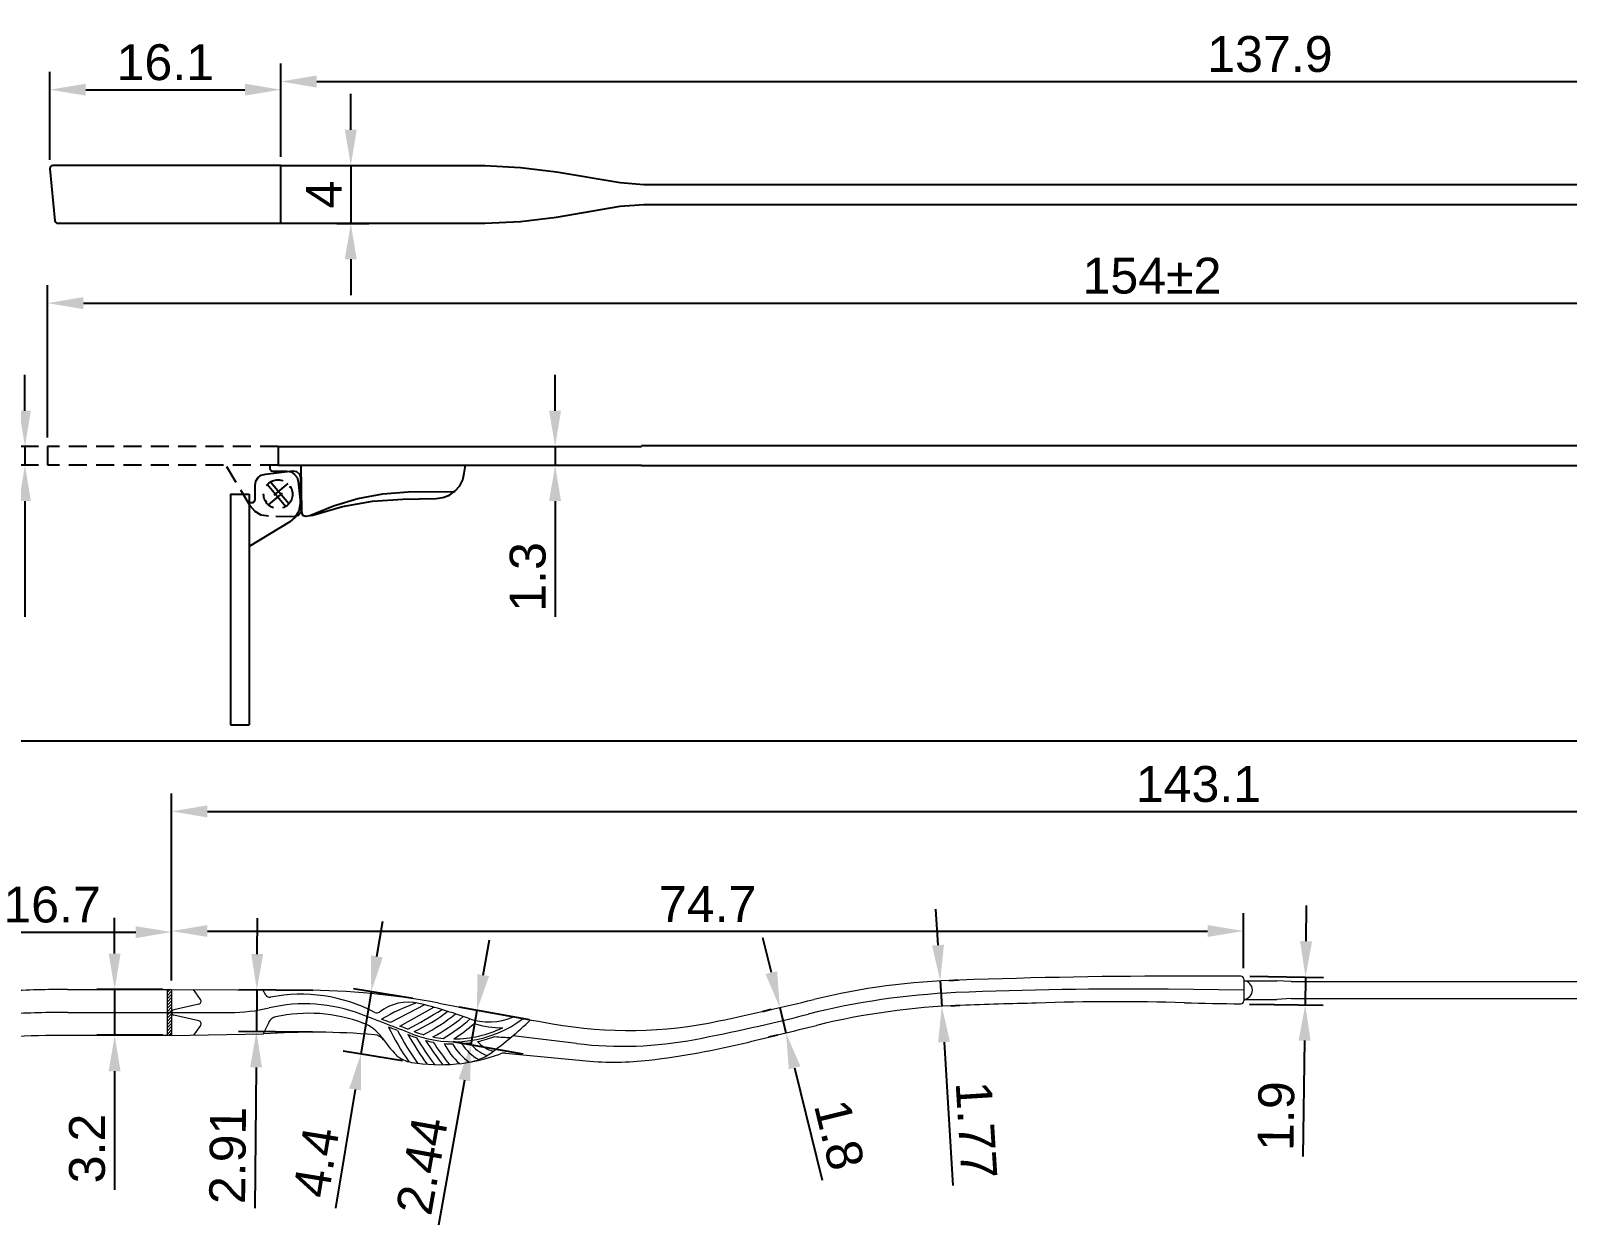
# Model space of a CAD drawing. Header units: millimetres. Extents: x 7018 to 13530, y 4187 to 5692.
# Drawn here: x 8495.4 to 8602.5, y 4663.8 to 4747.1 of the extents above; entities that cross this region are included whole.
import ezdxf

# ---------------------------------------------------------------- set-up
doc = ezdxf.new("R2010")
doc.units = ezdxf.units.MM
doc.linetypes.add('HIDDEN', pattern=[9.525, 6.35, -3.175])
doc.linetypes.add('HIDDEN2', pattern=[0.1875, 0.125, -0.0625])
doc.layers.add('Dimension', color=3, linetype='Continuous')
doc.layers.add('Hidden Line', color=1, linetype='HIDDEN2')
doc.styles.get("Standard").update_dxf_attribs({"font": 'arial.ttf'})
doc.styles.add('样式 1', font='romant.shx')
doc.dimstyles.new('ISO-25$0', dxfattribs={"dimtxt": 2.5, "dimasz": 2.5, "dimexe": 0.5, "dimexo": 1, "dimgap": 1, "dimtad": 0, "dimtih": 1, "dimtoh": 1, "dimdec": 1, "dimzin": 10, "dimdsep": 46, "dimlunit": 6, "dimtxsty": '样式 1', "dimcen": 0, "dimclrd": 256, "dimclre": 256, "dimclrt": 7, "dimazin": 0, "dimtfac": 1, "dimtdec": 1, "dimtofl": 0, "dimtmove": 0, "dimatfit": 0, "dimfxl": 1, "dimtolj": 1, "dimtzin": 10, "dimarcsym": 0})

# ---------------------------------------------------------------- blocks, each defined once
blk = doc.blocks.new('*D2005')
at = {"layer": 'Defpoints', "color": 0, "transparency": 16777216}
for p in [(8512.82, 4743), (8496.73, 4737.49), (8512.82, 4737.71)]:
    blk.add_point(p, dxfattribs=at)
at = {"layer": 'Dimension', "color": 0, "lineweight": -2, "transparency": 16777216}
for p, q in [((8496.73, 4738.11), (8496.73, 4744.25)), ((8512.82, 4738.33), (8512.82, 4744.25)), ((8499.23, 4743), (8510.32, 4743))]:
    blk.add_line(p, q, dxfattribs=at)
at = {"layer": 'Dimension', "color": 0, "transparency": 16777216}
for points in [[(8499.23, 4743.42), (8499.23, 4742.59), (8496.73, 4743)], [(8510.32, 4743.42), (8510.32, 4742.59), (8512.82, 4743)]]:
    blk.add_solid(points, dxfattribs=at)
at = {"layer": 'Dimension', "color": 0, "transparency": 16777216, "insert": (8504.77, 4744.9), "char_height": 2.5, "attachment_point": 5}
blk.add_mtext('16.1', dxfattribs=at)
blk = doc.blocks.new('*D2968')
at = {"layer": 'Defpoints', "color": 0, "transparency": 16777216}
for p in [(8516.09, 4737.71), (8516.09, 4733.68), (8517.7, 4733.68)]:
    blk.add_point(p, dxfattribs=at)
at = {"layer": 'Dimension', "color": 0, "lineweight": -2, "transparency": 16777216}
for p, q in [((8517.7, 4740.21), (8517.7, 4742.71)), ((8516.72, 4737.71), (8518.95, 4737.71)), ((8517.7, 4737.71), (8517.7, 4733.68)), ((8516.72, 4733.68), (8518.95, 4733.68)), ((8517.7, 4731.18), (8517.7, 4728.68))]:
    blk.add_line(p, q, dxfattribs=at)
at = {"layer": 'Dimension', "color": 0, "transparency": 16777216}
for points in [[(8517.28, 4740.21), (8518.11, 4740.21), (8517.7, 4737.71)], [(8517.28, 4731.18), (8518.11, 4731.18), (8517.7, 4733.68)]]:
    blk.add_solid(points, dxfattribs=at)
at = {"layer": 'Dimension', "color": 0, "transparency": 16777216, "insert": (8515.82, 4735.69), "char_height": 2.5, "attachment_point": 5, "rotation": 90}
blk.add_mtext('4', dxfattribs=at)
blk = doc.blocks.new('*D2970')
at = {"layer": 'Defpoints', "color": 0, "transparency": 16777216}
for p in [(8531.94, 4718.12), (8531.94, 4716.82), (8531.94, 4716.82)]:
    blk.add_point(p, dxfattribs=at)
at = {"layer": 'Dimension', "color": 0, "lineweight": -2, "transparency": 16777216}
for p, q in [((8531.94, 4720.62), (8531.94, 4723.12)), ((8531.94, 4718.12), (8531.94, 4716.82)), ((8532.56, 4718.12), (8533.19, 4718.12)), ((8532.56, 4716.82), (8533.19, 4716.82)), ((8531.94, 4714.32), (8531.94, 4706.25))]:
    blk.add_line(p, q, dxfattribs=at)
at = {"layer": 'Dimension', "color": 0, "transparency": 16777216}
for points in [[(8531.52, 4720.62), (8532.35, 4720.62), (8531.94, 4718.12)], [(8531.52, 4714.32), (8532.35, 4714.32), (8531.94, 4716.82)]]:
    blk.add_solid(points, dxfattribs=at)
at = {"layer": 'Dimension', "color": 0, "transparency": 16777216, "insert": (8530.04, 4709.03), "char_height": 2.5, "attachment_point": 5, "rotation": 90}
blk.add_mtext('1.3', dxfattribs=at)
blk = doc.blocks.new('*D2971')
at = {"layer": 'Defpoints', "color": 0, "transparency": 16777216}
for p in [(8496.56, 4718.12), (8494.99, 4716.82), (8496.56, 4716.82)]:
    blk.add_point(p, dxfattribs=at)
at = {"layer": 'Dimension', "color": 0, "lineweight": -2, "transparency": 16777216}
for p, q in [((8494.99, 4720.62), (8494.99, 4723.12)), ((8495.93, 4718.12), (8493.74, 4718.12)), ((8494.99, 4718.12), (8494.99, 4716.82)), ((8495.93, 4716.82), (8493.74, 4716.82)), ((8494.99, 4714.32), (8494.99, 4706.25))]:
    blk.add_line(p, q, dxfattribs=at)
at = {"layer": 'Dimension', "color": 0, "transparency": 16777216}
for points in [[(8494.57, 4720.62), (8495.4, 4720.62), (8494.99, 4718.12)], [(8494.57, 4714.32), (8495.4, 4714.32), (8494.99, 4716.82)]]:
    blk.add_solid(points, dxfattribs=at)
at = {"layer": 'Dimension', "color": 0, "transparency": 16777216, "insert": (8493.09, 4709.03), "char_height": 2.5, "attachment_point": 5, "rotation": 90}
blk.add_mtext('1.3', dxfattribs=at)
blk = doc.blocks.new('*D2972')
at = {"layer": 'Defpoints', "color": 0, "transparency": 16777216}
for p in [(8650.71, 4743.57), (8512.82, 4737.71), (8650.71, 4735.67)]:
    blk.add_point(p, dxfattribs=at)
at = {"layer": 'Dimension', "color": 0, "lineweight": -2, "transparency": 16777216}
for p, q in [((8512.82, 4738.33), (8512.82, 4744.82)), ((8650.71, 4736.3), (8650.71, 4744.82)), ((8515.32, 4743.57), (8648.21, 4743.57))]:
    blk.add_line(p, q, dxfattribs=at)
at = {"layer": 'Dimension', "color": 0, "transparency": 16777216}
for points in [[(8515.32, 4743.99), (8515.32, 4743.15), (8512.82, 4743.57)], [(8648.21, 4743.99), (8648.21, 4743.15), (8650.71, 4743.57)]]:
    blk.add_solid(points, dxfattribs=at)
at = {"layer": 'Dimension', "color": 0, "transparency": 16777216, "insert": (8581.76, 4745.47), "char_height": 2.5, "attachment_point": 5}
blk.add_mtext('137.9', dxfattribs=at)
blk = doc.blocks.new('*D2973')
at = {"layer": 'Defpoints', "color": 0, "transparency": 16777216}
for p in [(8650.53, 4728.12), (8496.56, 4718.12), (8650.53, 4717.42)]:
    blk.add_point(p, dxfattribs=at)
at = {"layer": 'Dimension', "color": 0, "lineweight": -2, "transparency": 16777216}
for p, q in [((8496.56, 4718.74), (8496.56, 4729.37)), ((8650.53, 4718.05), (8650.53, 4729.37)), ((8499.06, 4728.12), (8648.03, 4728.12))]:
    blk.add_line(p, q, dxfattribs=at)
at = {"layer": 'Dimension', "color": 0, "transparency": 16777216}
for points in [[(8499.06, 4728.54), (8499.06, 4727.7), (8496.56, 4728.12)], [(8648.03, 4728.54), (8648.03, 4727.7), (8650.53, 4728.12)]]:
    blk.add_solid(points, dxfattribs=at)
at = {"layer": 'Dimension', "color": 0, "transparency": 16777216, "insert": (8573.54, 4730.02), "char_height": 2.5, "attachment_point": 5}
blk.add_mtext('154±2', dxfattribs=at)
blk = doc.blocks.new('*D3417')
at = {"layer": 'Defpoints', "color": 0, "transparency": 16777216}
for p in [(8505.21, 4684.27), (8505.21, 4680.27), (8488.55, 4679.69)]:
    blk.add_point(p, dxfattribs=at)
at = {"layer": 'Dimension', "color": 0, "lineweight": -2, "transparency": 16777216}
for p, q in [((8488.55, 4680.32), (8488.55, 4685.52)), ((8505.21, 4680.89), (8505.21, 4685.52)), ((8491.05, 4684.27), (8502.71, 4684.27))]:
    blk.add_line(p, q, dxfattribs=at)
at = {"layer": 'Dimension', "color": 0, "transparency": 16777216}
for points in [[(8491.05, 4684.68), (8491.05, 4683.85), (8488.55, 4684.27)], [(8502.71, 4684.68), (8502.71, 4683.85), (8505.21, 4684.27)]]:
    blk.add_solid(points, dxfattribs=at)
at = {"layer": 'Dimension', "color": 0, "transparency": 16777216, "insert": (8496.88, 4686.17), "char_height": 2.5, "attachment_point": 5}
blk.add_mtext('16.7', dxfattribs=at)
blk = doc.blocks.new('*D3411')
at = {"layer": 'Defpoints', "color": 0, "transparency": 16777216}
for p in [(8579.92, 4684.34), (8579.92, 4681.12), (8505.21, 4680.27)]:
    blk.add_point(p, dxfattribs=at)
at = {"layer": 'Dimension', "color": 0, "lineweight": -2, "transparency": 16777216}
for p, q in [((8505.21, 4680.89), (8505.21, 4685.59)), ((8579.92, 4681.75), (8579.92, 4685.59)), ((8507.71, 4684.34), (8577.42, 4684.34))]:
    blk.add_line(p, q, dxfattribs=at)
at = {"layer": 'Dimension', "color": 0, "transparency": 16777216}
for points in [[(8507.71, 4684.76), (8507.71, 4683.93), (8505.21, 4684.34)], [(8577.42, 4684.76), (8577.42, 4683.93), (8579.92, 4684.34)]]:
    blk.add_solid(points, dxfattribs=at)
at = {"layer": 'Dimension', "color": 0, "transparency": 16777216, "insert": (8542.57, 4686.22), "char_height": 2.5, "attachment_point": 5}
blk.add_mtext('74.7', dxfattribs=at)
blk = doc.blocks.new('*D3418')
at = {"layer": 'Defpoints', "color": 0, "transparency": 16777216}
for p in [(8505.21, 4680.27), (8501.24, 4677.07), (8505.21, 4677.07)]:
    blk.add_point(p, dxfattribs=at)
at = {"layer": 'Dimension', "color": 0, "lineweight": -2, "transparency": 16777216}
for p, q in [((8501.24, 4682.77), (8501.24, 4685.27)), ((8504.59, 4680.27), (8499.99, 4680.27)), ((8501.24, 4680.27), (8501.24, 4677.07)), ((8504.59, 4677.07), (8499.99, 4677.07)), ((8501.24, 4674.57), (8501.24, 4666.29))]:
    blk.add_line(p, q, dxfattribs=at)
at = {"layer": 'Dimension', "color": 0, "transparency": 16777216}
for points in [[(8500.82, 4682.77), (8501.65, 4682.77), (8501.24, 4680.27)], [(8500.82, 4674.57), (8501.65, 4674.57), (8501.24, 4677.07)]]:
    blk.add_solid(points, dxfattribs=at)
at = {"layer": 'Dimension', "color": 0, "transparency": 16777216, "insert": (8499.33, 4669.18), "char_height": 2.5, "attachment_point": 5, "rotation": 89.9977}
blk.add_mtext('3.2', dxfattribs=at)
blk = doc.blocks.new('*D3419')
at = {"layer": 'Defpoints', "color": 0, "transparency": 16777216}
for p in [(8515.68, 4680.2), (8511.12, 4677.33), (8515.65, 4677.28)]:
    blk.add_point(p, dxfattribs=at)
at = {"layer": 'Dimension', "color": 0, "lineweight": -2, "transparency": 16777216}
for p, q in [((8511.18, 4682.74), (8511.2, 4685.24)), ((8515.06, 4680.2), (8509.9, 4680.25)), ((8511.15, 4680.24), (8511.12, 4677.33)), ((8515.03, 4677.29), (8509.87, 4677.34)), ((8511.1, 4674.83), (8511, 4665.03))]:
    blk.add_line(p, q, dxfattribs=at)
at = {"layer": 'Dimension', "color": 0, "transparency": 16777216}
for points in [[(8510.76, 4682.75), (8511.59, 4682.74), (8511.15, 4680.24)], [(8510.68, 4674.83), (8511.51, 4674.83), (8511.12, 4677.33)]]:
    blk.add_solid(points, dxfattribs=at)
at = {"layer": 'Dimension', "color": 0, "transparency": 16777216, "insert": (8509.13, 4668.7), "char_height": 2.5, "attachment_point": 5, "rotation": 89.4222}
blk.add_mtext('2.91', dxfattribs=at)
blk = doc.blocks.new('*D3420')
at = {"layer": 'Defpoints', "color": 0, "transparency": 16777216}
for p in [(8519.12, 4680.1), (8522.64, 4679.53), (8521.93, 4675.19)]:
    blk.add_point(p, dxfattribs=at)
at = {"layer": 'Dimension', "color": 0, "lineweight": -2, "transparency": 16777216}
for p, q in [((8519.52, 4682.57), (8519.92, 4685.04)), ((8522.02, 4679.63), (8517.88, 4680.31)), ((8519.12, 4680.1), (8518.4, 4675.76)), ((8521.31, 4675.29), (8517.17, 4675.97)), ((8518, 4673.3), (8516.64, 4665.02))]:
    blk.add_line(p, q, dxfattribs=at)
at = {"layer": 'Dimension', "color": 0, "transparency": 16777216}
for points in [[(8519.11, 4682.64), (8519.93, 4682.5), (8519.12, 4680.1)], [(8517.59, 4673.36), (8518.41, 4673.23), (8518.4, 4675.76)]]:
    blk.add_solid(points, dxfattribs=at)
at = {"layer": 'Dimension', "color": 0, "transparency": 16777216, "insert": (8515.27, 4668.23), "char_height": 2.5, "attachment_point": 5, "rotation": 80.689}
blk.add_mtext('4.4', dxfattribs=at)
blk = doc.blocks.new('*D3421')
at = {"layer": 'Defpoints', "color": 0, "transparency": 16777216}
for p in [(8526.49, 4678.81), (8530.77, 4678.05), (8530.34, 4675.64)]:
    blk.add_point(p, dxfattribs=at)
at = {"layer": 'Dimension', "color": 0, "lineweight": -2, "transparency": 16777216}
for p, q in [((8526.93, 4681.27), (8527.37, 4683.73)), ((8530.15, 4678.16), (8525.26, 4679.03)), ((8526.49, 4678.81), (8526.06, 4676.41)), ((8529.72, 4675.75), (8524.83, 4676.62)), ((8525.62, 4673.94), (8523.82, 4663.83))]:
    blk.add_line(p, q, dxfattribs=at)
at = {"layer": 'Dimension', "color": 0, "transparency": 16777216}
for points in [[(8526.52, 4681.34), (8527.34, 4681.2), (8526.49, 4678.81)], [(8525.21, 4674.02), (8526.03, 4673.87), (8526.06, 4676.41)]]:
    blk.add_solid(points, dxfattribs=at)
at = {"layer": 'Dimension', "color": 0, "transparency": 16777216, "insert": (8522.65, 4667.98), "char_height": 2.5, "attachment_point": 5, "rotation": 79.9105}
blk.add_mtext('2.44', dxfattribs=at)
blk = doc.blocks.new('*D3422')
at = {"layer": 'Defpoints', "color": 0, "transparency": 16777216}
for p in [(8547.6, 4679.01), (8548.03, 4677.24), (8548.03, 4677.24)]:
    blk.add_point(p, dxfattribs=at)
at = {"layer": 'Dimension', "color": 0, "lineweight": -2, "transparency": 16777216}
for p, q in [((8547.01, 4681.44), (8546.41, 4683.87)), ((8547.6, 4679.01), (8548.03, 4677.24)), ((8546.99, 4678.86), (8546.39, 4678.71)), ((8547.43, 4677.09), (8546.82, 4676.94)), ((8548.63, 4674.81), (8550.55, 4666.97))]:
    blk.add_line(p, q, dxfattribs=at)
at = {"layer": 'Dimension', "color": 0, "transparency": 16777216}
for points in [[(8547.41, 4681.54), (8546.6, 4681.34), (8547.6, 4679.01)], [(8549.04, 4674.91), (8548.23, 4674.71), (8548.03, 4677.24)]]:
    blk.add_solid(points, dxfattribs=at)
at = {"layer": 'Dimension', "color": 0, "transparency": 16777216, "insert": (8551.74, 4670.13), "char_height": 2.5, "attachment_point": 5, "rotation": 283.7818}
blk.add_mtext('1.8', dxfattribs=at)
blk = doc.blocks.new('*D3413')
at = {"layer": 'Defpoints', "color": 0, "transparency": 16777216}
for p in [(8648.34, 4692.68), (8505.21, 4680.27), (8648.34, 4680.23)]:
    blk.add_point(p, dxfattribs=at)
at = {"layer": 'Dimension', "color": 0, "lineweight": -2, "transparency": 16777216}
for p, q in [((8505.21, 4680.89), (8505.21, 4693.93)), ((8648.34, 4680.85), (8648.34, 4693.93)), ((8507.71, 4692.68), (8645.84, 4692.68))]:
    blk.add_line(p, q, dxfattribs=at)
at = {"layer": 'Dimension', "color": 0, "transparency": 16777216}
for points in [[(8507.71, 4693.1), (8507.71, 4692.26), (8505.21, 4692.68)], [(8645.84, 4693.1), (8645.84, 4692.26), (8648.34, 4692.68)]]:
    blk.add_solid(points, dxfattribs=at)
at = {"layer": 'Dimension', "color": 0, "transparency": 16777216, "insert": (8576.78, 4694.58), "char_height": 2.5, "attachment_point": 5}
blk.add_mtext('143.1', dxfattribs=at)
blk = doc.blocks.new('*D3414')
at = {"layer": 'Defpoints', "color": 0, "transparency": 16777216}
for p in [(8579.74, 4681.2), (8579.71, 4679.26), (8584.22, 4679.2)]:
    blk.add_point(p, dxfattribs=at)
at = {"layer": 'Dimension', "color": 0, "lineweight": -2, "transparency": 16777216}
for p, q in [((8584.28, 4683.63), (8584.32, 4686.13)), ((8580.36, 4681.19), (8585.49, 4681.11)), ((8584.24, 4681.13), (8584.22, 4679.2)), ((8580.34, 4679.25), (8585.47, 4679.18)), ((8584.18, 4676.7), (8584.06, 4668.63))]:
    blk.add_line(p, q, dxfattribs=at)
at = {"layer": 'Dimension', "color": 0, "transparency": 16777216}
for points in [[(8583.86, 4683.64), (8584.7, 4683.63), (8584.24, 4681.13)], [(8583.76, 4676.71), (8584.6, 4676.69), (8584.22, 4679.2)]]:
    blk.add_solid(points, dxfattribs=at)
at = {"layer": 'Dimension', "color": 0, "transparency": 16777216, "insert": (8582.2, 4671.44), "char_height": 2.5, "attachment_point": 5, "rotation": 89.1761}
blk.add_mtext('1.9', dxfattribs=at)
blk = doc.blocks.new('*D3424')
at = {"layer": 'Defpoints', "color": 0, "transparency": 16777216}
for p in [(8558.78, 4680.87), (8558.89, 4679.09), (8558.89, 4679.09)]:
    blk.add_point(p, dxfattribs=at)
at = {"layer": 'Dimension', "color": 0, "lineweight": -2, "transparency": 16777216}
for p, q in [((8558.63, 4683.36), (8558.47, 4685.86)), ((8558.78, 4680.87), (8558.89, 4679.09)), ((8559.41, 4680.9), (8560.03, 4680.94)), ((8559.52, 4679.13), (8560.14, 4679.17)), ((8559.05, 4676.6), (8559.67, 4666.61))]:
    blk.add_line(p, q, dxfattribs=at)
at = {"layer": 'Dimension', "color": 0, "transparency": 16777216}
for points in [[(8559.04, 4683.39), (8558.21, 4683.33), (8558.78, 4680.87)], [(8559.46, 4676.63), (8558.63, 4676.57), (8558.89, 4679.09)]]:
    blk.add_solid(points, dxfattribs=at)
at = {"layer": 'Dimension', "color": 0, "transparency": 16777216, "insert": (8561.31, 4670.47), "char_height": 2.5, "attachment_point": 5, "rotation": 273.5607}
blk.add_mtext('1.77', dxfattribs=at)

msp = doc.modelspace()

# ---------------------------------------------------------------- hatches: boundary and pattern name
at = {"lineweight": 9}
h = msp.add_hatch(dxfattribs=at)
h.set_pattern_fill('ANSI31', color=1, scale=0.05, style=0)
h.set_pattern_definition([(45, (6664.1922, 3649.376), (-0.112253202, 0.112253202), [])])
h.paths.add_polyline_path([(8505.211, 4680.216), (8504.911, 4680.216), (8504.911, 4678.666), (8505.211, 4678.666)])
h.paths.add_polyline_path([(8505.211, 4678.666), (8504.911, 4678.666), (8504.911, 4677.116), (8505.211, 4677.116)])

# ---------------------------------------------------------------- linework, layer by layer
at = {"ltscale": 1000}
for p, q in [((8496.73, 4737.487), (8497.075, 4733.865)), ((8512.642, 4718.116), (8537.957, 4718.116)), ((8649.556, 4718.166), (8537.957, 4718.166)), ((8537.957, 4718.166), (8537.957, 4718.116)), ((8512.642, 4716.816), (8537.957, 4716.816)), ((8537.957, 4716.816), (8537.957, 4716.766)), ((8649.56, 4716.766), (8537.957, 4716.766))]:
    msp.add_line(p, q, dxfattribs=at)
at = {"color": 7, "lineweight": -3}
for p, q in [((8512.816, 4737.706), (8496.929, 4737.706)), ((8512.816, 4733.684), (8512.816, 4737.706)), ((8580.527, 4736.393), (8649.734, 4736.393)), ((8538.131, 4734.996), (8580.527, 4734.996)), ((8580.527, 4734.996), (8649.734, 4734.996)), ((8497.274, 4733.684), (8512.816, 4733.684)), ((8514.209, 4716.817), (8525.682, 4716.816)), ((8511.889, 4715.474), (8513.163, 4713.944)), ((8513.372, 4714.118), (8512.097, 4715.647)), ((8509.31, 4714.808), (8510.61, 4714.808)), ((8509.31, 4714.808), (8509.31, 4698.722)), ((8510.61, 4714.808), (8510.61, 4698.722))]:
    msp.add_line(p, q, dxfattribs=at)
for p, q in [((8509.31, 4698.722), (8510.61, 4698.722)), ((8430.963, 4697.594), (8827.401, 4697.594))]:
    msp.add_line(p, q)
at = {"color": 0, "lineweight": 9}
for p, q in [((8497.947, 4680.266), (8504.911, 4680.266)), ((8504.911, 4680.266), (8505.211, 4680.266)), ((8504.911, 4677.066), (8504.911, 4680.266)), ((8505.211, 4680.266), (8514.412, 4680.218)), ((8505.211, 4680.266), (8505.211, 4677.066)), ((8507.229, 4679.567), (8506.728, 4680.258)), ((8511.771, 4679.875), (8511.577, 4680.233)), ((8579.939, 4680.23), (8574.673, 4680.281)), ((8579.939, 4680.997), (8579.939, 4679.464)), ((8579.939, 4680.878), (8582.239, 4680.878)), ((8583.239, 4680.828), (8582.239, 4680.878)), ((8583.239, 4680.828), (8647.339, 4680.828)), ((8507.109, 4679.248), (8505.355, 4678.847)), ((8522.844, 4679.197), (8520.471, 4677.958)), ((8521.109, 4677.717), (8523.493, 4679.027)), ((8579.939, 4679.578), (8582.239, 4679.578)), ((8583.239, 4679.628), (8582.239, 4679.578)), ((8583.239, 4679.628), (8647.339, 4679.628)), ((8497.967, 4678.666), (8505.211, 4678.666)), ((8505.211, 4678.666), (8509.276, 4678.666)), ((8507.109, 4678.084), (8505.355, 4678.485)), ((8511.974, 4677.975), (8511.585, 4677.164)), ((8504.911, 4677.066), (8497.947, 4677.066)), ((8505.211, 4677.066), (8504.911, 4677.066)), ((8505.211, 4677.066), (8511.613, 4677.164)), ((8507.229, 4677.765), (8506.738, 4677.088)), ((8533.44, 4676.5), (8528.992, 4677.037)), ((8528.491, 4675.822), (8534.095, 4675.284))]:
    msp.add_line(p, q, dxfattribs=at)
at = {"color": 7, "lineweight": -3}
for points in [[(8512.816, 4737.706), (8527.038, 4737.706), (8529.536, 4737.579), (8532.034, 4737.282), (8536.48, 4736.52), (8538.131, 4736.393), (8580.527, 4736.393)], [(8578.237, 4736.393), (8578.364, 4736.393)], [(8512.816, 4733.684), (8527.038, 4733.684), (8529.536, 4733.811), (8532.034, 4734.107), (8536.48, 4734.869), (8538.131, 4734.996)], [(8578.237, 4734.996), (8578.364, 4734.996)], [(8513.493, 4733.684), (8513.578, 4733.684)], [(8514.209, 4716.817), (8514.251, 4713.556), (8514.335, 4713.345), (8514.547, 4713.26), (8515.055, 4713.345), (8517.13, 4713.937), (8519.204, 4714.318), (8521.321, 4714.445), (8523.65, 4714.487), (8524.116, 4714.572), (8524.581, 4714.741), (8524.963, 4715.038), (8525.301, 4715.376), (8525.513, 4715.8), (8525.598, 4716.265), (8525.682, 4716.816)], [(8510.609, 4714.215), (8510.863, 4714.215), (8510.99, 4714.3), (8511.033, 4714.427), (8511.033, 4715.4), (8511.075, 4715.697), (8511.244, 4715.951), (8511.456, 4716.12), (8511.752, 4716.205), (8513.658, 4716.416), (8513.912, 4716.374), (8514.123, 4716.205), (8514.208, 4715.908), (8514.166, 4714.13), (8514.081, 4713.622), (8513.827, 4713.199), (8513.446, 4712.86), (8510.61, 4711.15)], [(8514.843, 4713.302), (8516.495, 4713.98), (8518.188, 4714.488), (8519.924, 4714.826), (8521.702, 4714.953), (8524.963, 4714.995)]]:
    msp.add_lwpolyline(points, dxfattribs=at)
at = {"lineweight": -3}
for centre, start, end in [((8496.929, 4737.506), 90, 185.44033), ((8497.274, 4733.884), 185.44033, 270)]:
    msp.add_arc(centre, 0.2, start, end, dxfattribs=at)
at = {"color": 0, "lineweight": 9}
for centre, radius, start, end in [((8575.469, 4259.039), 422.157, 89.92474, 92.08138), ((8578.519, 2460.511), 2220.686, 89.968503, 90.064387), ((8579.739, 4680.997), 0.2, 0, 89.9685), ((8497.947, 4600.166), 80.1, 90, 93), ((8514.138, 4627.686), 52.533, 79.36468, 89.70167), ((8561.965, 4629.705), 50.385, 92.37479, 104.23605), ((8561.28, 4633.347), 47.584, 91.37723, 103.7512), ((8571.857, 4391.193), 289.102, 89.44191, 92.37479), ((8579.889, 4680.228), 0.65, 274.41173, 85.58827), ((8507.063, 4679.447), 0.204, 282.89677, 35.9637), ((8509.276, 4690.666), 12, 270, 283.15777), ((8512.034, 4680.018), 0.3, 208.38654, 281.27201), ((8514.493, 4668.349), 10.918, 68.9982, 103.15777), ((8514.243, 4668.938), 10.997, 62.22054, 101.27201), ((8521.698, 4676.088), 3.29, 76.87023, 127.58073), ((8526.583, 4666.925), 13.125, 109.12267, 120.88721), ((8515.917, 4651.306), 28.737, 69.69804, 76.87023), ((8660.361, 5406.365), 739.756, 259.364683, 259.98928), ((8491.427, 4922.893), 250.269, 281.97438, 283.52776), ((8561.965, 4629.705), 49.485, 92.04532, 103.80224), ((8576.283, 4228.792), 450.654, 91.37146, 92.04532), ((8571.111, 4517.167), 162.247, 88.34374, 91.98299), ((8583.65, 4960.239), 281.002, 268.3993, 269.20196), ((8579.739, 4679.464), 0.2, 269.20196, 0), ((8497.967, 4600.166), 78.5, 90, 93), ((8505.397, 4678.666), 0.185, 102.89677, 257.10323), ((8507.063, 4677.885), 0.204, 324.0363, 77.10323), ((8512.605, 4677.673), 0.7, 102.37143, 154.41346), ((8514.773, 4667.789), 10.819, 69.57432, 102.37143), ((8017.746, 3374.4), 1396.943, 68.840588, 68.998203), ((8517.563, 4675.282), 2.823, 34.97111, 69.57432), ((8519.508, 4678.934), 0.3, 242.22054, 307.58073), ((8488.815, 4593.228), 90.45, 69.51377, 69.93621), ((8498.104, 4721.565), 49.968, 298.13513, 301.29325), ((8524.879, 4684.619), 7.998, 248.84059, 307.08819), ((8516.708, 4688.994), 12.854, 294.83632, 307.11029), ((8516.708, 4688.994), 13.326, 296.95605, 308.51854), ((8516.879, 4688.939), 13.654, 298.64977, 309.37602), ((8516.82, 4688.986), 14.173, 301.12975, 310.50659), ((8516.847, 4688.951), 14.553, 303.52899, 310.54598), ((8527.342, 4682.188), 4.19, 249.69804, 293.91341), ((8528.175, 4683.745), 6.143, 252.30564, 271.03059), ((8513.104, 4695.729), 24.532, 305.79487, 314.21907), ((8537.048, 4707.788), 30.379, 259.98928, 281.97438), ((8515.789, 4811.709), 137.385, 280.8673, 284.23605), ((8497.947, 4600.166), 76.9, 90, 93), ((8515.141, 4626.676), 50.611, 85.24076, 93.99675), ((8519.259, 4676.216), 0.9, 36.07472, 84.8603), ((8527.9, 4682.511), 9.79, 214.97111, 224.12417), ((8488.815, 4593.228), 90.101, 69.10976, 69.53515), ((8540.935, 4688.167), 23.149, 207.04305, 213.98995), ((8540.935, 4688.167), 22.704, 208.29217, 215.06897), ((8488.815, 4593.228), 90.45, 68.70367, 69.08177), ((8488.815, 4593.228), 90.101, 68.46554, 68.60902), ((8540.935, 4688.167), 22.2, 209.83618, 216.20809), ((8524.879, 4684.619), 8.148, 248.46554, 251.39943), ((8524.879, 4684.619), 7.799, 249.18729, 254.15335), ((8540.935, 4688.167), 21.796, 211.13812, 217.08107), ((8524.879, 4684.619), 7.799, 259.25869, 264.61705), ((8524.879, 4684.619), 7.799, 270.0516, 295.89773), ((8524.879, 4684.619), 8.148, 281.71963, 290.60887), ((8528.818, 4685.427), 8.502, 262.76547, 270.27857), ((7089.736, 10622.537), 6121.535, 283.7557678, 283.8022447), ((8523.917, 4687), 11.98, 260.43638, 290.32837), ((8524.879, 4684.619), 8.148, 256.04977, 259.79587), ((8540.935, 4688.167), 21.354, 212.44434, 217.99677), ((8540.935, 4688.167), 20.978, 213.46448, 218.74648), ((8524.879, 4684.619), 8.148, 265.31852, 269.37149), ((8528.211, 4678.447), 4.447, 205.9895, 228.84935), ((8528.211, 4678.447), 3.951, 209.99852, 235.35627), ((8524.879, 4684.619), 8.148, 273.84279, 277.83619), ((8528.268, 4678.341), 3.393, 213.07924, 240.8317), ((8525.302, 4678.813), 3.677, 279.59982, 305.79487), ((8528.268, 4678.341), 2.9, 218.22119, 247.98704), ((8528.103, 4677.976), 2.06, 220.38027, 257.02013), ((8528.409, 4674.875), 0.95, 85.04416, 110.32837), ((8536.645, 4703.074), 26.767, 263.12333, 280.8673), ((8531.732, 4732.151), 57.213, 276.78193, 283.75577), ((8522.275, 4677.257), 2.1, 228.0589, 260.43638), ((8536.022, 4697.444), 22.243, 265.03042, 276.36699)]:
    msp.add_arc(centre, radius, start, end, dxfattribs=at)
at = {"layer": 'Hidden Line', "linetype": 'HIDDEN', "ltscale": 0.2}
for p, q in [((8496.556, 4718.116), (8496.556, 4716.816)), ((8512.642, 4718.116), (8496.556, 4718.116)), ((8512.642, 4718.116), (8512.642, 4716.816)), ((8512.642, 4716.816), (8496.556, 4716.816)), ((8513.308, 4715.537), (8511.778, 4714.263)), ((8511.952, 4714.054), (8513.482, 4715.329))]:
    msp.add_line(p, q, dxfattribs=at)
for points in [[(8512.049, 4716.817), (8512.049, 4716.563), (8512.134, 4716.436), (8512.261, 4716.393), (8513.235, 4716.393), (8513.531, 4716.351), (8513.785, 4716.181), (8513.954, 4715.97), (8514.039, 4715.673), (8514.251, 4713.768), (8514.208, 4713.514), (8514.039, 4713.302), (8513.743, 4713.218), (8511.964, 4713.26), (8511.456, 4713.345), (8511.033, 4713.599), (8510.694, 4713.98), (8508.985, 4716.816)], [(8514.251, 4713.556), (8514.208, 4716.139)]]:
    msp.add_lwpolyline(points, dxfattribs=at)
msp.add_circle((8512.63, 4714.796), 1.005, dxfattribs=at)
msp.add_circle((8512.63, 4714.796), 1.005, dxfattribs=at)

# ---------------------------------------------------------------- dimensions: what is measured, and where the dimension line sits
at = {"layer": 'Dimension'}
for base, p1, p2, override, picture, middle in [((8512.816, 4743.002), (8496.73, 4737.487), (8512.816, 4737.706), {"dimexe": 1.25, "dimexo": 0.625, "dimgap": 0.625, "dimtad": 1, "dimtih": 0, "dimtoh": 0, "dimzin": 8, "dimlunit": 2, "dimtxsty": 'Standard', "dimcen": 2.5, "dimclrd": 0, "dimclre": 0, "dimclrt": 0, "dimadec": 0, "dimtp": 0.2, "dimtm": 0.2, "dimtdec": 2, "dimtofl": 1, "dimatfit": 3, "dimtolj": 0, "dimtzin": 8}, '*D2005', (8504.773, 4744.904)), ((8650.707, 4743.569), (8512.816, 4737.706), (8650.707, 4735.674), {"dimexe": 1.25, "dimexo": 0.625, "dimgap": 0.625, "dimtad": 1, "dimtih": 0, "dimtoh": 0, "dimzin": 8, "dimlunit": 2, "dimtxsty": 'Standard', "dimcen": 2.5, "dimclrd": 0, "dimclre": 0, "dimclrt": 0, "dimadec": 0, "dimtp": 0.2, "dimtm": 0.2, "dimtdec": 2, "dimtofl": 1, "dimatfit": 3, "dimtolj": 0, "dimtzin": 8}, '*D2972', (8581.762, 4745.472)), ((8650.534, 4728.118), (8496.556, 4718.116), (8650.534, 4717.423), {"dimexe": 1.25, "dimexo": 0.625, "dimgap": 0.625, "dimtad": 1, "dimdec": 0, "dimzin": 8, "dimlunit": 2, "dimpost": '<>', "dimtxsty": 'Standard', "dimcen": 2.5, "dimclrd": 0, "dimclre": 0, "dimclrt": 0, "dimadec": 0, "dimtol": 1, "dimtp": 2, "dimtm": 2, "dimtdec": 2, "dimtofl": 1, "dimatfit": 3, "dimtolj": 0, "dimtzin": 8}, '*D2973', (8573.545, 4730.02)), ((8648.339, 4692.679), (8505.211, 4680.266), (8648.339, 4680.228), {"dimexe": 1.25, "dimexo": 0.625, "dimgap": 0.625, "dimtad": 1, "dimtih": 0, "dimtoh": 0, "dimzin": 8, "dimlunit": 2, "dimtxsty": 'Standard', "dimcen": 2.5, "dimclrd": 0, "dimclre": 0, "dimclrt": 0, "dimadec": 0, "dimtp": 0.2, "dimtm": 0.2, "dimtdec": 2, "dimtofl": 1, "dimatfit": 3, "dimtolj": 0, "dimtzin": 8}, '*D3413', (8576.775, 4694.581)), ((8505.211, 4684.266), (8488.548, 4679.693), (8505.211, 4680.266), {"dimexe": 1.25, "dimexo": 0.625, "dimgap": 0.625, "dimtad": 1, "dimtih": 0, "dimtoh": 0, "dimzin": 8, "dimlunit": 2, "dimtxsty": 'Standard', "dimcen": 2.5, "dimclrd": 0, "dimclre": 0, "dimclrt": 0, "dimadec": 0, "dimtp": 0.2, "dimtm": 0.2, "dimtdec": 2, "dimtofl": 1, "dimatfit": 3, "dimtolj": 0, "dimtzin": 8}, '*D3417', (8496.88, 4686.167)), ((8579.923, 4684.342), (8505.211, 4680.266), (8579.923, 4681.125), {"dimexe": 1.25, "dimexo": 0.625, "dimgap": 0.625, "dimtad": 1, "dimtih": 0, "dimtoh": 0, "dimzin": 8, "dimlunit": 2, "dimtxsty": 'Standard', "dimcen": 2.5, "dimclrd": 0, "dimclre": 0, "dimclrt": 0, "dimadec": 0, "dimtp": 0.2, "dimtm": 0.2, "dimtdec": 2, "dimtofl": 1, "dimatfit": 3, "dimtolj": 0, "dimtzin": 8}, '*D3411', (8542.567, 4686.217))]:
    dim = msp.add_linear_dim(base=base, p1=p1, p2=p2, dimstyle='ISO-25$0', override=override, dxfattribs=at)
    dim.commit()
    dim.dimension.update_dxf_attribs({"geometry": picture, "text_midpoint": middle})
for base, p1, p2, picture, middle in [((8517.697, 4733.684), (8516.09, 4737.706), (8516.09, 4733.684), '*D2968', (8515.822, 4735.695)), ((8494.988, 4716.816), (8496.556, 4718.116), (8496.556, 4716.816), '*D2971', (8493.086, 4709.033)), ((8531.938, 4716.816), (8531.938, 4718.116), (8531.938, 4716.816), '*D2970', (8530.035, 4709.033))]:
    dim = msp.add_linear_dim(base=base, p1=p1, p2=p2, angle=90, dimstyle='ISO-25$0', override={"dimexe": 1.25, "dimexo": 0.625, "dimgap": 0.625, "dimtad": 1, "dimtih": 0, "dimtoh": 0, "dimzin": 8, "dimlunit": 2, "dimtxsty": 'Standard', "dimcen": 2.5, "dimclrd": 0, "dimclre": 0, "dimclrt": 0, "dimadec": 0, "dimtp": 0.2, "dimtm": 0.2, "dimtdec": 2, "dimtofl": 1, "dimatfit": 3, "dimtolj": 0, "dimtzin": 8}, dxfattribs=at)
    dim.commit()
    dim.dimension.update_dxf_attribs({"geometry": picture, "text_midpoint": middle})
for p1, p2, distance, override, picture, middle in [((8558.782, 4680.866), (8558.892, 4679.095), 0, {"dimexe": 1.25, "dimexo": 0.625, "dimgap": 0.625, "dimtad": 1, "dimtih": 0, "dimtoh": 0, "dimdec": 2, "dimzin": 8, "dimlunit": 2, "dimtxsty": 'Standard', "dimcen": 2.5, "dimclrd": 0, "dimclre": 0, "dimclrt": 0, "dimadec": 0, "dimtp": 0.2, "dimtm": 0.2, "dimtdec": 2, "dimtofl": 1, "dimatfit": 3, "dimtolj": 0, "dimtzin": 8}, '*D3424', (8561.312, 4670.474)), ((8579.739, 4681.197), (8579.712, 4679.264), 4.504, {"dimexe": 1.25, "dimexo": 0.625, "dimgap": 0.625, "dimtad": 1, "dimtih": 0, "dimtoh": 0, "dimzin": 8, "dimlunit": 2, "dimtxsty": 'Standard', "dimcen": 2.5, "dimclrd": 0, "dimclre": 0, "dimclrt": 0, "dimadec": 0, "dimtp": 0.2, "dimtm": 0.2, "dimtdec": 2, "dimtofl": 1, "dimatfit": 3, "dimtolj": 0, "dimtzin": 8}, '*D3414', (8582.202, 4671.442)), ((8547.601, 4679.01), (8548.035, 4677.24), 0, {"dimexe": 1.25, "dimexo": 0.625, "dimgap": 0.625, "dimtad": 1, "dimtih": 0, "dimtoh": 0, "dimzin": 8, "dimlunit": 2, "dimtxsty": 'Standard', "dimcen": 2.5, "dimclrd": 0, "dimclre": 0, "dimclrt": 0, "dimadec": 0, "dimtp": 0.2, "dimtm": 0.2, "dimtdec": 2, "dimtofl": 1, "dimatfit": 3, "dimtolj": 0, "dimtzin": 8}, '*D3422', (8551.736, 4670.131))]:
    dim = msp.add_aligned_dim(p1=p1, p2=p2, distance=distance, dimstyle='ISO-25$0', override=override, dxfattribs=at)
    dim.commit()
    dim.dimension.update_dxf_attribs({"geometry": picture, "text_midpoint": middle})
for base, p1, p2, angle, picture, middle in [((8501.236, 4677.066), (8505.211, 4680.266), (8505.211, 4677.066), 269.99767, '*D3418', (8501.236, 4669.179)), ((8511.123, 4677.33), (8515.68, 4680.196), (8515.651, 4677.285), 269.42219, '*D3419', (8511.036, 4668.679)), ((8519.116, 4680.104), (8521.926, 4675.186), (8522.638, 4679.527), 80.68901, '*D3420', (8517.119, 4667.923)), ((8526.49, 4678.81), (8530.339, 4675.644), (8530.766, 4678.049), 79.91053, '*D3421', (8524.505, 4667.655))]:
    dim = msp.add_linear_dim(base=base, p1=p1, p2=p2, angle=angle, dimstyle='ISO-25$0', override={"dimexe": 1.25, "dimexo": 0.625, "dimgap": 0.625, "dimtad": 1, "dimtih": 0, "dimtoh": 0, "dimdec": 2, "dimzin": 8, "dimlunit": 2, "dimtxsty": 'Standard', "dimcen": 2.5, "dimclrd": 0, "dimclre": 0, "dimclrt": 0, "dimadec": 0, "dimtp": 0.2, "dimtm": 0.2, "dimtdec": 2, "dimtofl": 1, "dimatfit": 3, "dimtolj": 0, "dimtzin": 8}, dxfattribs=at)
    dim.commit()
    dim.dimension.update_dxf_attribs({"geometry": picture, "text_midpoint": middle, "dimtype": 161})

doc.saveas('drawing.dxf')
